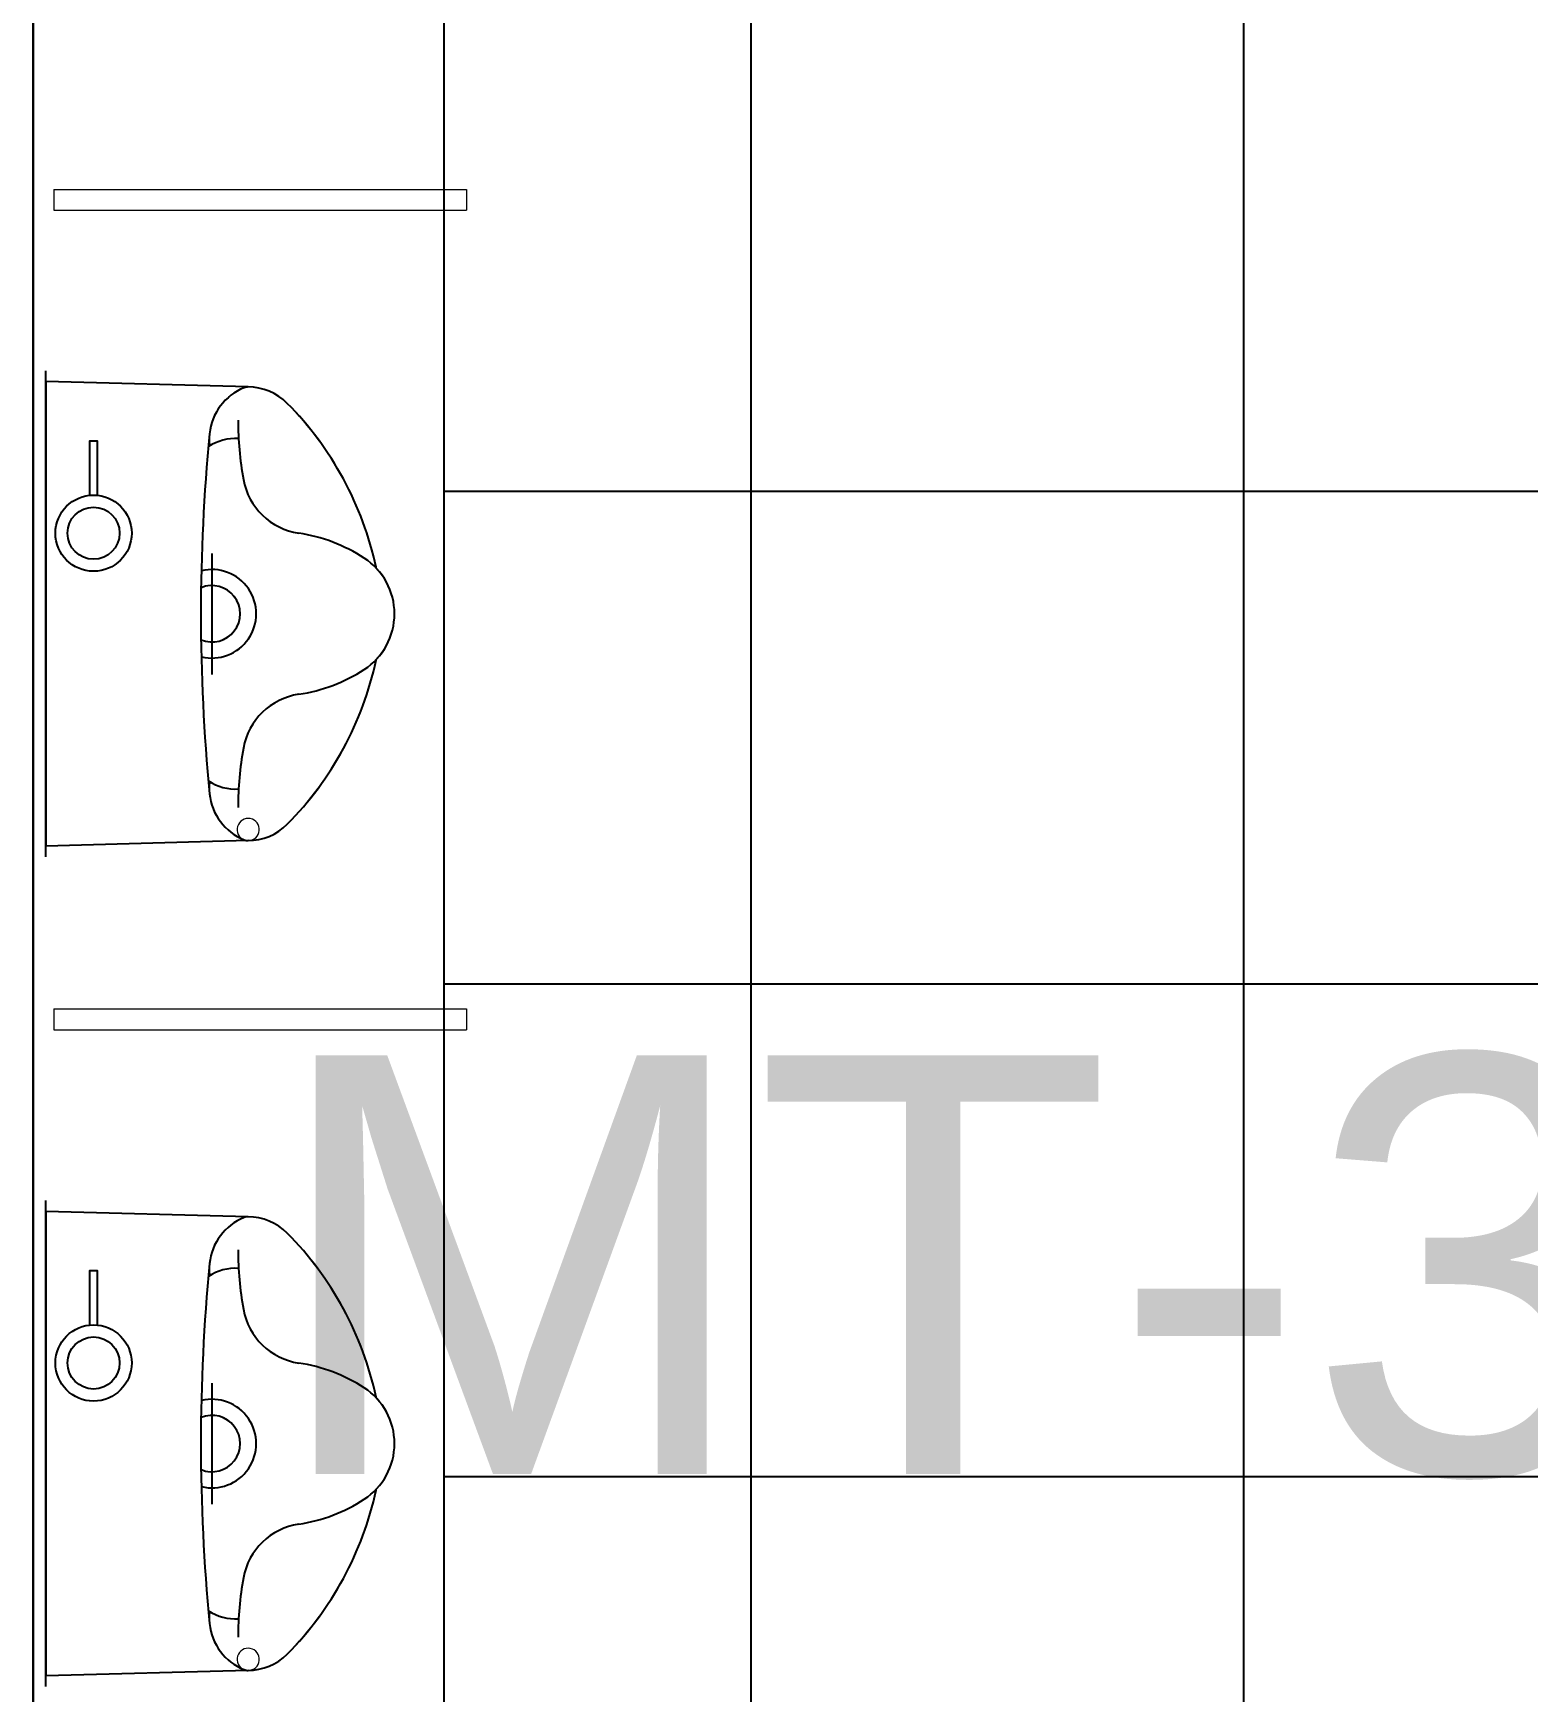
# Model space of a CAD drawing. Header units: millimetres. Extents: x 2148 to 2681, y 758 to 986.
# Drawn here: x 2612.54 to 2613.44, y 948.525 to 949.524 of the extents above; entities that cross this region are included whole.
import ezdxf

# ---------------------------------------------------------------- set-up
doc = ezdxf.new("R2010")
doc.units = ezdxf.units.MM
for name, color, linetype in [('0.1', 193, 'Continuous'), ('0.4', 121, 'Continuous'), ('4', 4, 'Continuous'), ('DR', 7, 'Continuous'), ('hacht', 8, 'Continuous'), ('HATCH', 8, 'Continuous'), ('TEXT', 6, 'Continuous')]:
    doc.layers.add(name, color=color, linetype=linetype)
doc.styles.add('SWISS', font='swissl.ttf')

msp = doc.modelspace()

# ---------------------------------------------------------------- hatches: boundary and pattern name
at = {"layer": 'hacht', "ltscale": 0.05}
h = msp.add_hatch(dxfattribs=at)
h.set_pattern_fill('NET', color=256, scale=2.375, style=0)
h.set_pattern_definition([(0, (82437.9097, 3047.26358), (0, 0.296875), []), (90, (82437.9097, 3047.26358), (-0.296875, 2e-17), [])])
h.paths.add_polyline_path([(2613.4764025, 949.608491), (2613.5014025, 949.608491), (2613.5014025, 949.633491), (2613.9014025, 949.633491, 0.37895078), (2613.5014025, 950.008491), (2613.4764025, 950.008491), (2613.4764025, 950.4326617), (2613.4466668, 950.4326617), (2613.0466668, 950.4326617), (2612.55239, 950.4326617), (2612.55239, 950.3415499), (2612.7875558, 950.3415499), (2612.7875558, 949.9338362), (2612.8009959, 949.9338362), (2612.8009959, 949.9213362), (2612.7875558, 949.9213362), (2612.7875558, 949.4300491), (2612.8009959, 949.4300491), (2612.8009959, 949.4175491), (2612.7875558, 949.4175491), (2612.7875558, 948.9361779), (2612.8009959, 948.9361779), (2612.8009959, 948.9236779), (2612.7875558, 948.9236779), (2612.7875558, 948.4361779), (2612.8009959, 948.4361779), (2612.8009959, 948.4236779), (2612.7875558, 948.4236779), (2612.7875558, 948.4014659), (2612.55239, 948.4014659), (2612.55239, 947.6650508), (2612.9507242, 947.6650508), (2612.9507242, 948.1200508), (2612.9757242, 948.1200508, -0.41374725), (2613.4007242, 947.6650508), (2614.0464025, 947.6650508), (2614.0464025, 948.5215723), (2613.6464025, 948.5215723), (2613.6464025, 948.5929748), (2613.6714025, 948.5929748), (2613.6714025, 948.6179748), (2613.9714025, 948.6179748, 0.42638434), (2613.6723685, 948.8930369, 0.00085957), (2613.6714025, 948.8929748), (2613.6464025, 948.8929748), (2613.6464025, 949.0932632), (2613.6714025, 949.0932632), (2613.6714025, 949.1182632), (2613.9714025, 949.1182632, 0.42638434), (2613.6723685, 949.3933253, 0.00085957), (2613.6714025, 949.3932632), (2613.6464025, 949.3932632), (2613.6464025, 949.5227688), (2613.4764025, 949.5227688)])
h.paths.add_polyline_path([(2613.9484928, 950.2499078, -0.00112156), (2613.9490007, 950.2504881, 0.00332144)], flags=17)
h.paths.add_polyline_path([(2614.0411482, 950.1145375, 0.10439804), (2614.1404538, 950.1159242), (2614.2122846, 950.1363326), (2614.259526, 950.1500047), (2614.270425, 950.1591366), (2614.270425, 950.234482), (2614.2939905, 950.234482, -0.41421356), (2614.3153958, 950.2130768, -0.39000704), (2614.2957725, 950.1917458), (2614.2957725, 950.1621719), (2614.2890816, 950.1621719), (2614.2890816, 950.1916715), (2614.270425, 950.1916715), (2614.270425, 950.1591366), (2614.259526, 950.1500047), (2614.2122846, 950.1363326), (2614.1404538, 950.1159242, -0.10439804)])
h.paths.add_polyline_path([(2613.9490007, 950.1689134, -0.19353763), (2613.9344223, 950.2097007, 0.19353762), (2613.9490007, 950.1689134, 0.1598959), (2614.0413632, 950.1144903, -0.1598959)], flags=16)
h.paths.add_polyline_path([(2613.3267884, 949.0335802), (2612.8943399, 949.0335802), (2612.8943399, 948.8444669), (2613.3267884, 948.8444669)], flags=24)

# ---------------------------------------------------------------- linework, layer by layer
at = {"color": 8, "ltscale": 0.05, "elevation": 0}
msp.add_lwpolyline([(2612.53989, 948.4014659), (2612.7875558, 948.4014659), (2612.7875558, 950.3415499), (2612.53989, 950.3415499)], close=True, dxfattribs=at)
at = {"layer": '0.1'}
for p, q in [((2612.547573, 949.0279016, 0), (2612.547573, 949.3207346, 0)), ((2612.547573, 949.0279016, 0), (2612.547573, 949.3207346, 0)), ((2612.547573, 949.0279016, 0), (2612.547573, 949.3207346, 0)), ((2612.547573, 949.0279016, 0), (2612.547573, 949.3207346, 0)), ((2612.547573, 949.0279016, 0), (2612.547573, 949.3207346, 0)), ((2612.547573, 949.0279016, 0), (2612.547573, 949.3207346, 0)), ((2612.547573, 949.0279016, 0), (2612.547573, 949.3207346, 0)), ((2612.547573, 949.0279016, 0), (2612.547573, 949.3207346, 0)), ((2612.547573, 949.0279016, 0), (2612.547573, 949.3207346, 0)), ((2612.547573, 949.0279016, 0), (2612.547573, 949.3207346, 0)), ((2612.547573, 949.3142518, 0), (2612.547573, 949.0343844, 0)), ((2612.669488, 949.3109838, 0), (2612.547573, 949.3142518, 0)), ((2612.547573, 949.3142518, 0), (2612.547573, 949.0343844, 0)), ((2612.669488, 949.3109838, 0), (2612.547573, 949.3142518, 0)), ((2612.547573, 949.3142518, 0), (2612.547573, 949.0343844, 0)), ((2612.669488, 949.3109838, 0), (2612.547573, 949.3142518, 0)), ((2612.547573, 949.3142518, 0), (2612.547573, 949.0343844, 0)), ((2612.669488, 949.3109838, 0), (2612.547573, 949.3142518, 0)), ((2612.547573, 949.3142518, 0), (2612.547573, 949.0343844, 0)), ((2612.669488, 949.3109838, 0), (2612.547573, 949.3142518, 0)), ((2612.547573, 949.3142518, 0), (2612.547573, 949.0343844, 0)), ((2612.669488, 949.3109838, 0), (2612.547573, 949.3142518, 0)), ((2612.547573, 949.3142518, 0), (2612.547573, 949.0343844, 0)), ((2612.669488, 949.3109838, 0), (2612.547573, 949.3142518, 0)), ((2612.547573, 949.3142518, 0), (2612.547573, 949.0343844, 0)), ((2612.669488, 949.3109838, 0), (2612.547573, 949.3142518, 0)), ((2612.547573, 949.3142518, 0), (2612.547573, 949.0343844, 0)), ((2612.669488, 949.3109838, 0), (2612.547573, 949.3142518, 0)), ((2612.547573, 949.3142518, 0), (2612.547573, 949.0343844, 0)), ((2612.669488, 949.3109838, 0), (2612.547573, 949.3142518, 0)), ((2612.6475727, 949.2106439, 0), (2612.6475727, 949.1377119, 0)), ((2612.6475727, 949.2106439, 0), (2612.6475727, 949.1377119, 0)), ((2612.6475727, 949.2106439, 0), (2612.6475727, 949.1377119, 0)), ((2612.6475727, 949.2106439, 0), (2612.6475727, 949.1377119, 0)), ((2612.6475727, 949.2106439, 0), (2612.6475727, 949.1377119, 0)), ((2612.6475727, 949.2106439, 0), (2612.6475727, 949.1377119, 0)), ((2612.6475727, 949.2106439, 0), (2612.6475727, 949.1377119, 0)), ((2612.6475727, 949.2106439, 0), (2612.6475727, 949.1377119, 0)), ((2612.6475727, 949.2106439, 0), (2612.6475727, 949.1377119, 0)), ((2612.6475727, 949.2106439, 0), (2612.6475727, 949.1377119, 0)), ((2612.669488, 949.0376524, 0), (2612.547573, 949.0343844, 0)), ((2612.669488, 949.0376524, 0), (2612.547573, 949.0343844, 0)), ((2612.669488, 949.0376524, 0), (2612.547573, 949.0343844, 0)), ((2612.669488, 949.0376524, 0), (2612.547573, 949.0343844, 0)), ((2612.669488, 949.0376524, 0), (2612.547573, 949.0343844, 0)), ((2612.669488, 949.0376524, 0), (2612.547573, 949.0343844, 0)), ((2612.669488, 949.0376524, 0), (2612.547573, 949.0343844, 0)), ((2612.669488, 949.0376524, 0), (2612.547573, 949.0343844, 0)), ((2612.669488, 949.0376524, 0), (2612.547573, 949.0343844, 0)), ((2612.669488, 949.0376524, 0), (2612.547573, 949.0343844, 0)), ((2612.547573, 948.5279016, 0), (2612.547573, 948.8207346, 0)), ((2612.547573, 948.5279016, 0), (2612.547573, 948.8207346, 0)), ((2612.547573, 948.8142518, 0), (2612.547573, 948.5343844, 0)), ((2612.669488, 948.8109838, 0), (2612.547573, 948.8142518, 0)), ((2612.547573, 948.8142518, 0), (2612.547573, 948.5343844, 0)), ((2612.669488, 948.8109838, 0), (2612.547573, 948.8142518, 0)), ((2612.6475727, 948.7106439, 0), (2612.6475727, 948.6377119, 0)), ((2612.6475727, 948.7106439, 0), (2612.6475727, 948.6377119, 0)), ((2612.669488, 948.5376524, 0), (2612.547573, 948.5343844, 0)), ((2612.669488, 948.5376524, 0), (2612.547573, 948.5343844, 0))]:
    msp.add_line(p, q, dxfattribs=at)
for centre, radius, start, end in [((2612.6793476, 949.2795568, 0), 0.0333332, 111.7947487, 174.4420804), ((2612.6793476, 949.2795568, 0), 0.0333332, 111.7947487, 174.4420804), ((2612.6793476, 949.2795568, 0), 0.0333332, 111.7947487, 174.4420804), ((2612.6793476, 949.2795568, 0), 0.0333332, 111.7947487, 174.4420804), ((2612.6793476, 949.2795568, 0), 0.0333332, 111.7947487, 174.4420804), ((2612.6793476, 949.2795568, 0), 0.0333332, 111.7947487, 174.4420804), ((2612.6793476, 949.2795568, 0), 0.0333332, 111.7947487, 174.4420804), ((2612.6793476, 949.2795568, 0), 0.0333332, 111.7947487, 174.4420804), ((2612.6793476, 949.2795568, 0), 0.0333332, 111.7947487, 174.4420804), ((2612.6793476, 949.2795568, 0), 0.0333332, 111.7947487, 174.4420804), ((2612.6694467, 949.3043173, 0), 0.0066666, 89.6458022, 111.7947487), ((2612.6694467, 949.3043173, 0), 0.0066666, 89.6458022, 111.7947487), ((2612.6694467, 949.3043173, 0), 0.0066666, 89.6458022, 111.7947487), ((2612.6694467, 949.3043173, 0), 0.0066666, 89.6458022, 111.7947487), ((2612.6694467, 949.3043173, 0), 0.0066666, 89.6458022, 111.7947487), ((2612.6694467, 949.3043173, 0), 0.0066666, 89.6458022, 111.7947487), ((2612.6694467, 949.3043173, 0), 0.0066666, 89.6458022, 111.7947487), ((2612.6694467, 949.3043173, 0), 0.0066666, 89.6458022, 111.7947487), ((2612.6694467, 949.3043173, 0), 0.0066666, 89.6458022, 111.7947487), ((2612.6694467, 949.3043173, 0), 0.0066666, 89.6458022, 111.7947487), ((2612.6692819, 949.2776512, 0), 0.0333332, 44.7601461, 90), ((2612.6692819, 949.2776512, 0), 0.0333332, 44.7601461, 90), ((2612.6692819, 949.2776512, 0), 0.0333332, 44.7601461, 90), ((2612.6692819, 949.2776512, 0), 0.0333332, 44.7601461, 90), ((2612.6692819, 949.2776512, 0), 0.0333332, 44.7601461, 90), ((2612.6692819, 949.2776512, 0), 0.0333332, 44.7601461, 90), ((2612.6692819, 949.2776512, 0), 0.0333332, 44.7601461, 90), ((2612.6692819, 949.2776512, 0), 0.0333332, 44.7601461, 90), ((2612.6692819, 949.2776512, 0), 0.0333332, 44.7601461, 90), ((2612.6692819, 949.2776512, 0), 0.0333332, 44.7601461, 90), ((2612.5509387, 949.1602947, 0), 0.1999995, 12.1429335, 44.7601461), ((2612.5509387, 949.1602947, 0), 0.1999995, 12.1429335, 44.7601461), ((2612.5509387, 949.1602947, 0), 0.1999995, 12.1429335, 44.7601461), ((2612.5509387, 949.1602947, 0), 0.1999995, 12.1429335, 44.7601461), ((2612.5509387, 949.1602947, 0), 0.1999995, 12.1429335, 44.7601461), ((2612.5509387, 949.1602947, 0), 0.1999995, 12.1429335, 44.7601461), ((2612.5509387, 949.1602947, 0), 0.1999995, 12.1429335, 44.7601461), ((2612.5509387, 949.1602947, 0), 0.1999995, 12.1429335, 44.7601461), ((2612.5509387, 949.1602947, 0), 0.1999995, 12.1429335, 44.7601461), ((2612.5509387, 949.1602947, 0), 0.1999995, 12.1429335, 44.7601461), ((2612.8633148, 949.2909845, 0), 0.1999995, 180, 190.292817), ((2612.8633148, 949.2909845, 0), 0.1999995, 180, 190.292817), ((2612.8633148, 949.2909845, 0), 0.1999995, 180, 190.292817), ((2612.8633148, 949.2909845, 0), 0.1999995, 180, 190.292817), ((2612.8633148, 949.2909845, 0), 0.1999995, 180, 190.292817), ((2612.8633148, 949.2909845, 0), 0.1999995, 180, 190.292817), ((2612.8633148, 949.2909845, 0), 0.1999995, 180, 190.292817), ((2612.8633148, 949.2909845, 0), 0.1999995, 180, 190.292817), ((2612.8633148, 949.2909845, 0), 0.1999995, 180, 190.292817), ((2612.8633148, 949.2909845, 0), 0.1999995, 180, 190.292817), ((2613.7608329, 949.1743181, 0), 1.1199269, 174.4420804, 185.5579196), ((2613.7608329, 949.1743181, 0), 1.1199269, 174.4420804, 185.5579196), ((2613.7608329, 949.1743181, 0), 1.1199269, 174.4420804, 185.5579196), ((2613.7608329, 949.1743181, 0), 1.1199269, 174.4420804, 185.5579196), ((2613.7608329, 949.1743181, 0), 1.1199269, 174.4420804, 185.5579196), ((2613.7608329, 949.1743181, 0), 1.1199269, 174.4420804, 185.5579196), ((2613.7608329, 949.1743181, 0), 1.1199269, 174.4420804, 185.5579196), ((2613.7608329, 949.1743181, 0), 1.1199269, 174.4420804, 185.5579196), ((2613.7608329, 949.1743181, 0), 1.1199269, 174.4420804, 185.5579196), ((2613.7608329, 949.1743181, 0), 1.1199269, 174.4420804, 185.5579196), ((2612.6618448, 949.249925, 0), 0.0299999, 86.5994621, 123.1383206), ((2612.6618448, 949.249925, 0), 0.0299999, 86.5994621, 123.1383206), ((2612.6618448, 949.249925, 0), 0.0299999, 86.5994621, 123.1383206), ((2612.6618448, 949.249925, 0), 0.0299999, 86.5994621, 123.1383206), ((2612.6618448, 949.249925, 0), 0.0299999, 86.5994621, 123.1383206), ((2612.6618448, 949.249925, 0), 0.0299999, 86.5994621, 123.1383206), ((2612.6618448, 949.249925, 0), 0.0299999, 86.5994621, 123.1383206), ((2612.6618448, 949.249925, 0), 0.0299999, 86.5994621, 123.1383206), ((2612.6618448, 949.249925, 0), 0.0299999, 86.5994621, 123.1383206), ((2612.6618448, 949.249925, 0), 0.0299999, 86.5994621, 123.1383206), ((2612.7058901, 949.262396, 0), 0.0399999, 190.292817, 261.3901036), ((2612.7058901, 949.262396, 0), 0.0399999, 190.292817, 261.3901036), ((2612.7058901, 949.262396, 0), 0.0399999, 190.292817, 261.3901036), ((2612.7058901, 949.262396, 0), 0.0399999, 190.292817, 261.3901036), ((2612.7058901, 949.262396, 0), 0.0399999, 190.292817, 261.3901036), ((2612.7058901, 949.262396, 0), 0.0399999, 190.292817, 261.3901036), ((2612.7058901, 949.262396, 0), 0.0399999, 190.292817, 261.3901036), ((2612.7058901, 949.262396, 0), 0.0399999, 190.292817, 261.3901036), ((2612.7058901, 949.262396, 0), 0.0399999, 190.292817, 261.3901036), ((2612.7058901, 949.262396, 0), 0.0399999, 190.292817, 261.3901036), ((2612.6849312, 949.123974, 0), 0.0999997, 57.0420919, 81.3901036), ((2612.6849312, 949.123974, 0), 0.0999997, 57.0420919, 81.3901036), ((2612.6849312, 949.123974, 0), 0.0999997, 57.0420919, 81.3901036), ((2612.6849312, 949.123974, 0), 0.0999997, 57.0420919, 81.3901036), ((2612.6849312, 949.123974, 0), 0.0999997, 57.0420919, 81.3901036), ((2612.6849312, 949.123974, 0), 0.0999997, 57.0420919, 81.3901036), ((2612.6849312, 949.123974, 0), 0.0999997, 57.0420919, 81.3901036), ((2612.6849312, 949.123974, 0), 0.0999997, 57.0420919, 81.3901036), ((2612.6849312, 949.123974, 0), 0.0999997, 57.0420919, 81.3901036), ((2612.6849312, 949.123974, 0), 0.0999997, 57.0420919, 81.3901036), ((2612.7175725, 949.1743181, 0), 0.0399999, 302.9579081, 57.0420919), ((2612.7175725, 949.1743181, 0), 0.0399999, 302.9579081, 57.0420919), ((2612.7175725, 949.1743181, 0), 0.0399999, 302.9579081, 57.0420919), ((2612.7175725, 949.1743181, 0), 0.0399999, 302.9579081, 57.0420919), ((2612.7175725, 949.1743181, 0), 0.0399999, 302.9579081, 57.0420919), ((2612.7175725, 949.1743181, 0), 0.0399999, 302.9579081, 57.0420919), ((2612.7175725, 949.1743181, 0), 0.0399999, 302.9579081, 57.0420919), ((2612.7175725, 949.1743181, 0), 0.0399999, 302.9579081, 57.0420919), ((2612.7175725, 949.1743181, 0), 0.0399999, 302.9579081, 57.0420919), ((2612.7175725, 949.1743181, 0), 0.0399999, 302.9579081, 57.0420919), ((2612.6475727, 949.1743181, 0), 0.0266666, 256.1859408, 103.8140592), ((2612.6475727, 949.1743181, 0), 0.0266666, 256.1859408, 103.8140592), ((2612.6475727, 949.1743181, 0), 0.0266666, 256.1859408, 103.8140592), ((2612.6475727, 949.1743181, 0), 0.0266666, 256.1859408, 103.8140592), ((2612.6475727, 949.1743181, 0), 0.0266666, 256.1859408, 103.8140592), ((2612.6475727, 949.1743181, 0), 0.0266666, 256.1859408, 103.8140592), ((2612.6475727, 949.1743181, 0), 0.0266666, 256.1859408, 103.8140592), ((2612.6475727, 949.1743181, 0), 0.0266666, 256.1859408, 103.8140592), ((2612.6475727, 949.1743181, 0), 0.0266666, 256.1859408, 103.8140592), ((2612.6475727, 949.1743181, 0), 0.0266666, 256.1859408, 103.8140592), ((2612.6161136, 949.1743181, 0), 0.133333, 11.9264657, 12.1429335), ((2612.6161136, 949.1743181, 0), 0.133333, 11.9264657, 12.1429335), ((2612.6161136, 949.1743181, 0), 0.133333, 11.9264657, 12.1429335), ((2612.6161136, 949.1743181, 0), 0.133333, 11.9264657, 12.1429335), ((2612.6161136, 949.1743181, 0), 0.133333, 11.9264657, 12.1429335), ((2612.6161136, 949.1743181, 0), 0.133333, 11.9264657, 12.1429335), ((2612.6161136, 949.1743181, 0), 0.133333, 11.9264657, 12.1429335), ((2612.6161136, 949.1743181, 0), 0.133333, 11.9264657, 12.1429335), ((2612.6161136, 949.1743181, 0), 0.133333, 11.9264657, 12.1429335), ((2612.6161136, 949.1743181, 0), 0.133333, 11.9264657, 12.1429335), ((2612.6475727, 949.1743181, 0), 0.017, 247.3130539, 112.6869461), ((2612.6475727, 949.1743181, 0), 0.017, 247.3130539, 112.6869461), ((2612.6475727, 949.1743181, 0), 0.017, 247.3130539, 112.6869461), ((2612.6475727, 949.1743181, 0), 0.017, 247.3130539, 112.6869461), ((2612.6475727, 949.1743181, 0), 0.017, 247.3130539, 112.6869461), ((2612.6475727, 949.1743181, 0), 0.017, 247.3130539, 112.6869461), ((2612.6475727, 949.1743181, 0), 0.017, 247.3130539, 112.6869461), ((2612.6475727, 949.1743181, 0), 0.017, 247.3130539, 112.6869461), ((2612.6475727, 949.1743181, 0), 0.017, 247.3130539, 112.6869461), ((2612.6475727, 949.1743181, 0), 0.017, 247.3130539, 112.6869461), ((2612.5509387, 949.1883415, 0), 0.1999995, 315.2398539, 347.8570665), ((2612.5509387, 949.1883415, 0), 0.1999995, 315.2398539, 347.8570665), ((2612.5509387, 949.1883415, 0), 0.1999995, 315.2398539, 347.8570665), ((2612.5509387, 949.1883415, 0), 0.1999995, 315.2398539, 347.8570665), ((2612.5509387, 949.1883415, 0), 0.1999995, 315.2398539, 347.8570665), ((2612.5509387, 949.1883415, 0), 0.1999995, 315.2398539, 347.8570665), ((2612.5509387, 949.1883415, 0), 0.1999995, 315.2398539, 347.8570665), ((2612.5509387, 949.1883415, 0), 0.1999995, 315.2398539, 347.8570665), ((2612.5509387, 949.1883415, 0), 0.1999995, 315.2398539, 347.8570665), ((2612.5509387, 949.1883415, 0), 0.1999995, 315.2398539, 347.8570665), ((2612.6161136, 949.1743181, 0), 0.133333, 347.8570665, 348.0735343), ((2612.6161136, 949.1743181, 0), 0.133333, 347.8570665, 348.0735343), ((2612.6161136, 949.1743181, 0), 0.133333, 347.8570665, 348.0735343), ((2612.6161136, 949.1743181, 0), 0.133333, 347.8570665, 348.0735343), ((2612.6161136, 949.1743181, 0), 0.133333, 347.8570665, 348.0735343), ((2612.6161136, 949.1743181, 0), 0.133333, 347.8570665, 348.0735343), ((2612.6161136, 949.1743181, 0), 0.133333, 347.8570665, 348.0735343), ((2612.6161136, 949.1743181, 0), 0.133333, 347.8570665, 348.0735343), ((2612.6161136, 949.1743181, 0), 0.133333, 347.8570665, 348.0735343), ((2612.6161136, 949.1743181, 0), 0.133333, 347.8570665, 348.0735343), ((2612.6849312, 949.2246622, 0), 0.0999997, 278.6098964, 302.9579081), ((2612.6849312, 949.2246622, 0), 0.0999997, 278.6098964, 302.9579081), ((2612.6849312, 949.2246622, 0), 0.0999997, 278.6098964, 302.9579081), ((2612.6849312, 949.2246622, 0), 0.0999997, 278.6098964, 302.9579081), ((2612.6849312, 949.2246622, 0), 0.0999997, 278.6098964, 302.9579081), ((2612.6849312, 949.2246622, 0), 0.0999997, 278.6098964, 302.9579081), ((2612.6849312, 949.2246622, 0), 0.0999997, 278.6098964, 302.9579081), ((2612.6849312, 949.2246622, 0), 0.0999997, 278.6098964, 302.9579081), ((2612.6849312, 949.2246622, 0), 0.0999997, 278.6098964, 302.9579081), ((2612.6849312, 949.2246622, 0), 0.0999997, 278.6098964, 302.9579081), ((2612.7058901, 949.0862403, 0), 0.0399999, 98.6098964, 169.707183), ((2612.7058901, 949.0862403, 0), 0.0399999, 98.6098964, 169.707183), ((2612.7058901, 949.0862403, 0), 0.0399999, 98.6098964, 169.707183), ((2612.7058901, 949.0862403, 0), 0.0399999, 98.6098964, 169.707183), ((2612.7058901, 949.0862403, 0), 0.0399999, 98.6098964, 169.707183), ((2612.7058901, 949.0862403, 0), 0.0399999, 98.6098964, 169.707183), ((2612.7058901, 949.0862403, 0), 0.0399999, 98.6098964, 169.707183), ((2612.7058901, 949.0862403, 0), 0.0399999, 98.6098964, 169.707183), ((2612.7058901, 949.0862403, 0), 0.0399999, 98.6098964, 169.707183), ((2612.7058901, 949.0862403, 0), 0.0399999, 98.6098964, 169.707183), ((2612.8633148, 949.0576518, 0), 0.1999995, 169.707183, 180), ((2612.8633148, 949.0576518, 0), 0.1999995, 169.707183, 180), ((2612.8633148, 949.0576518, 0), 0.1999995, 169.707183, 180), ((2612.8633148, 949.0576518, 0), 0.1999995, 169.707183, 180), ((2612.8633148, 949.0576518, 0), 0.1999995, 169.707183, 180), ((2612.8633148, 949.0576518, 0), 0.1999995, 169.707183, 180), ((2612.8633148, 949.0576518, 0), 0.1999995, 169.707183, 180), ((2612.8633148, 949.0576518, 0), 0.1999995, 169.707183, 180), ((2612.8633148, 949.0576518, 0), 0.1999995, 169.707183, 180), ((2612.8633148, 949.0576518, 0), 0.1999995, 169.707183, 180), ((2612.6618448, 949.0987113, 0), 0.0299999, 236.8616794, 273.4005379), ((2612.6618448, 949.0987113, 0), 0.0299999, 236.8616794, 273.4005379), ((2612.6618448, 949.0987113, 0), 0.0299999, 236.8616794, 273.4005379), ((2612.6618448, 949.0987113, 0), 0.0299999, 236.8616794, 273.4005379), ((2612.6618448, 949.0987113, 0), 0.0299999, 236.8616794, 273.4005379), ((2612.6618448, 949.0987113, 0), 0.0299999, 236.8616794, 273.4005379), ((2612.6618448, 949.0987113, 0), 0.0299999, 236.8616794, 273.4005379), ((2612.6618448, 949.0987113, 0), 0.0299999, 236.8616794, 273.4005379), ((2612.6618448, 949.0987113, 0), 0.0299999, 236.8616794, 273.4005379), ((2612.6618448, 949.0987113, 0), 0.0299999, 236.8616794, 273.4005379), ((2612.6793476, 949.0690794, 0), 0.0333332, 185.5579196, 248.2052513), ((2612.6793476, 949.0690794, 0), 0.0333332, 185.5579196, 248.2052513), ((2612.6793476, 949.0690794, 0), 0.0333332, 185.5579196, 248.2052513), ((2612.6793476, 949.0690794, 0), 0.0333332, 185.5579196, 248.2052513), ((2612.6793476, 949.0690794, 0), 0.0333332, 185.5579196, 248.2052513), ((2612.6793476, 949.0690794, 0), 0.0333332, 185.5579196, 248.2052513), ((2612.6793476, 949.0690794, 0), 0.0333332, 185.5579196, 248.2052513), ((2612.6793476, 949.0690794, 0), 0.0333332, 185.5579196, 248.2052513), ((2612.6793476, 949.0690794, 0), 0.0333332, 185.5579196, 248.2052513), ((2612.6793476, 949.0690794, 0), 0.0333332, 185.5579196, 248.2052513), ((2612.6692819, 949.0709851, 0), 0.0333332, 270, 315.2398539), ((2612.6692819, 949.0709851, 0), 0.0333332, 270, 315.2398539), ((2612.6692819, 949.0709851, 0), 0.0333332, 270, 315.2398539), ((2612.6692819, 949.0709851, 0), 0.0333332, 270, 315.2398539), ((2612.6692819, 949.0709851, 0), 0.0333332, 270, 315.2398539), ((2612.6692819, 949.0709851, 0), 0.0333332, 270, 315.2398539), ((2612.6692819, 949.0709851, 0), 0.0333332, 270, 315.2398539), ((2612.6692819, 949.0709851, 0), 0.0333332, 270, 315.2398539), ((2612.6692819, 949.0709851, 0), 0.0333332, 270, 315.2398539), ((2612.6692819, 949.0709851, 0), 0.0333332, 270, 315.2398539), ((2612.6694467, 949.044319, 0), 0.0066666, 248.2052513, 270.3541978), ((2612.6694467, 949.044319, 0), 0.0066666, 248.2052513, 270.3541978), ((2612.6694467, 949.044319, 0), 0.0066666, 248.2052513, 270.3541978), ((2612.6694467, 949.044319, 0), 0.0066666, 248.2052513, 270.3541978), ((2612.6694467, 949.044319, 0), 0.0066666, 248.2052513, 270.3541978), ((2612.6694467, 949.044319, 0), 0.0066666, 248.2052513, 270.3541978), ((2612.6694467, 949.044319, 0), 0.0066666, 248.2052513, 270.3541978), ((2612.6694467, 949.044319, 0), 0.0066666, 248.2052513, 270.3541978), ((2612.6694467, 949.044319, 0), 0.0066666, 248.2052513, 270.3541978), ((2612.6694467, 949.044319, 0), 0.0066666, 248.2052513, 270.3541978), ((2612.6793476, 948.7795568, 0), 0.0333332, 111.7947487, 174.4420804), ((2612.6793476, 948.7795568, 0), 0.0333332, 111.7947487, 174.4420804), ((2612.6694467, 948.8043173, 0), 0.0066666, 89.6458022, 111.7947487), ((2612.6694467, 948.8043173, 0), 0.0066666, 89.6458022, 111.7947487), ((2612.6692819, 948.7776512, 0), 0.0333332, 44.7601461, 90), ((2612.6692819, 948.7776512, 0), 0.0333332, 44.7601461, 90), ((2612.5509387, 948.6602947, 0), 0.1999995, 12.1429335, 44.7601461), ((2612.5509387, 948.6602947, 0), 0.1999995, 12.1429335, 44.7601461), ((2612.8633148, 948.7909845, 0), 0.1999995, 180, 190.292817), ((2612.8633148, 948.7909845, 0), 0.1999995, 180, 190.292817), ((2613.7608329, 948.6743181, 0), 1.1199269, 174.4420804, 185.5579196), ((2613.7608329, 948.6743181, 0), 1.1199269, 174.4420804, 185.5579196), ((2612.6618448, 948.749925, 0), 0.0299999, 86.5994621, 123.1383206), ((2612.6618448, 948.749925, 0), 0.0299999, 86.5994621, 123.1383206), ((2612.7058901, 948.762396, 0), 0.0399999, 190.292817, 261.3901036), ((2612.7058901, 948.762396, 0), 0.0399999, 190.292817, 261.3901036), ((2612.6849312, 948.623974, 0), 0.0999997, 57.0420919, 81.3901036), ((2612.6849312, 948.623974, 0), 0.0999997, 57.0420919, 81.3901036), ((2612.7175725, 948.6743181, 0), 0.0399999, 302.9579081, 57.0420919), ((2612.7175725, 948.6743181, 0), 0.0399999, 302.9579081, 57.0420919), ((2612.6475727, 948.6743181, 0), 0.0266666, 256.1859408, 103.8140592), ((2612.6475727, 948.6743181, 0), 0.0266666, 256.1859408, 103.8140592), ((2612.6161136, 948.6743181, 0), 0.133333, 11.9264657, 12.1429335), ((2612.6161136, 948.6743181, 0), 0.133333, 11.9264657, 12.1429335), ((2612.6475727, 948.6743181, 0), 0.017, 247.3130539, 112.6869461), ((2612.6475727, 948.6743181, 0), 0.017, 247.3130539, 112.6869461), ((2612.6161136, 948.6743181, 0), 0.133333, 347.8570665, 348.0735343), ((2612.6161136, 948.6743181, 0), 0.133333, 347.8570665, 348.0735343), ((2612.5509387, 948.6883415, 0), 0.1999995, 315.2398539, 347.8570665), ((2612.5509387, 948.6883415, 0), 0.1999995, 315.2398539, 347.8570665), ((2612.6849312, 948.7246622, 0), 0.0999997, 278.6098964, 302.9579081), ((2612.6849312, 948.7246622, 0), 0.0999997, 278.6098964, 302.9579081), ((2612.7058901, 948.5862403, 0), 0.0399999, 98.6098964, 169.707183), ((2612.7058901, 948.5862403, 0), 0.0399999, 98.6098964, 169.707183), ((2612.8633148, 948.5576518, 0), 0.1999995, 169.707183, 180), ((2612.8633148, 948.5576518, 0), 0.1999995, 169.707183, 180), ((2612.6618448, 948.5987113, 0), 0.0299999, 236.8616794, 273.4005379), ((2612.6618448, 948.5987113, 0), 0.0299999, 236.8616794, 273.4005379), ((2612.6793476, 948.5690794, 0), 0.0333332, 185.5579196, 248.2052513), ((2612.6793476, 948.5690794, 0), 0.0333332, 185.5579196, 248.2052513), ((2612.6692819, 948.5709851, 0), 0.0333332, 270, 315.2398539), ((2612.6692819, 948.5709851, 0), 0.0333332, 270, 315.2398539), ((2612.6694467, 948.544319, 0), 0.0066666, 248.2052513, 270.3541978), ((2612.6694467, 948.544319, 0), 0.0066666, 248.2052513, 270.3541978)]:
    msp.add_arc(centre, radius, start, end, dxfattribs=at)
at = {"layer": '0.4', "color": 193, "lineweight": 0, "ltscale": 0.5}
for p, q in [((2612.547573, 949.2375587, 0), (2612.547573, 949.3142518, 0)), ((2612.547573, 949.3142518, 0), (2612.669488, 949.3109838, 0)), ((2612.547573, 949.2375587, 0), (2612.547573, 949.3142518, 0)), ((2612.547573, 949.3142518, 0), (2612.669488, 949.3109838, 0)), ((2612.547573, 949.2375587, 0), (2612.547573, 949.3142518, 0)), ((2612.547573, 949.3142518, 0), (2612.669488, 949.3109838, 0)), ((2612.547573, 949.2375587, 0), (2612.547573, 949.3142518, 0)), ((2612.547573, 949.3142518, 0), (2612.669488, 949.3109838, 0)), ((2612.547573, 949.2375587, 0), (2612.547573, 949.3142518, 0)), ((2612.547573, 949.3142518, 0), (2612.669488, 949.3109838, 0)), ((2612.547573, 949.2375587, 0), (2612.547573, 949.3142518, 0)), ((2612.547573, 949.3142518, 0), (2612.669488, 949.3109838, 0)), ((2612.547573, 949.2375587, 0), (2612.547573, 949.3142518, 0)), ((2612.547573, 949.3142518, 0), (2612.669488, 949.3109838, 0)), ((2612.547573, 949.2375587, 0), (2612.547573, 949.3142518, 0)), ((2612.547573, 949.3142518, 0), (2612.669488, 949.3109838, 0)), ((2612.547573, 949.2375587, 0), (2612.547573, 949.3142518, 0)), ((2612.547573, 949.3142518, 0), (2612.669488, 949.3109838, 0)), ((2612.547573, 949.2375587, 0), (2612.547573, 949.3142518, 0)), ((2612.547573, 949.3142518, 0), (2612.669488, 949.3109838, 0)), ((2612.6475727, 949.1573182, 0), (2612.6475727, 949.1913181, 0)), ((2612.6475727, 949.1573182, 0), (2612.6475727, 949.1913181, 0)), ((2612.6475727, 949.1573182, 0), (2612.6475727, 949.1913181, 0)), ((2612.6475727, 949.1573182, 0), (2612.6475727, 949.1913181, 0)), ((2612.6475727, 949.1573182, 0), (2612.6475727, 949.1913181, 0)), ((2612.6475727, 949.1573182, 0), (2612.6475727, 949.1913181, 0)), ((2612.6475727, 949.1573182, 0), (2612.6475727, 949.1913181, 0)), ((2612.6475727, 949.1573182, 0), (2612.6475727, 949.1913181, 0)), ((2612.6475727, 949.1573182, 0), (2612.6475727, 949.1913181, 0)), ((2612.6475727, 949.1573182, 0), (2612.6475727, 949.1913181, 0)), ((2612.547573, 949.0343844, 0), (2612.547573, 949.117559, 0)), ((2612.547573, 949.0343844, 0), (2612.547573, 949.117559, 0)), ((2612.547573, 949.0343844, 0), (2612.547573, 949.117559, 0)), ((2612.547573, 949.0343844, 0), (2612.547573, 949.117559, 0)), ((2612.547573, 949.0343844, 0), (2612.547573, 949.117559, 0)), ((2612.547573, 949.0343844, 0), (2612.547573, 949.117559, 0)), ((2612.547573, 949.0343844, 0), (2612.547573, 949.117559, 0)), ((2612.547573, 949.0343844, 0), (2612.547573, 949.117559, 0)), ((2612.547573, 949.0343844, 0), (2612.547573, 949.117559, 0)), ((2612.547573, 949.0343844, 0), (2612.547573, 949.117559, 0)), ((2612.669488, 949.0376524, 0), (2612.547573, 949.0343844, 0)), ((2612.669488, 949.0376524, 0), (2612.547573, 949.0343844, 0)), ((2612.669488, 949.0376524, 0), (2612.547573, 949.0343844, 0)), ((2612.669488, 949.0376524, 0), (2612.547573, 949.0343844, 0)), ((2612.669488, 949.0376524, 0), (2612.547573, 949.0343844, 0)), ((2612.669488, 949.0376524, 0), (2612.547573, 949.0343844, 0)), ((2612.669488, 949.0376524, 0), (2612.547573, 949.0343844, 0)), ((2612.669488, 949.0376524, 0), (2612.547573, 949.0343844, 0)), ((2612.669488, 949.0376524, 0), (2612.547573, 949.0343844, 0)), ((2612.669488, 949.0376524, 0), (2612.547573, 949.0343844, 0)), ((2612.547573, 948.7375587, 0), (2612.547573, 948.8142518, 0)), ((2612.547573, 948.8142518, 0), (2612.669488, 948.8109838, 0)), ((2612.547573, 948.7375587, 0), (2612.547573, 948.8142518, 0)), ((2612.547573, 948.8142518, 0), (2612.669488, 948.8109838, 0)), ((2612.6475727, 948.6573182, 0), (2612.6475727, 948.6913181, 0)), ((2612.6475727, 948.6573182, 0), (2612.6475727, 948.6913181, 0)), ((2612.547573, 948.5343844, 0), (2612.547573, 948.617559, 0)), ((2612.547573, 948.5343844, 0), (2612.547573, 948.617559, 0)), ((2612.669488, 948.5376524, 0), (2612.547573, 948.5343844, 0)), ((2612.669488, 948.5376524, 0), (2612.547573, 948.5343844, 0))]:
    msp.add_line(p, q, dxfattribs=at)
for centre, radius, start, end in [((2612.6793476, 949.2795568, 0), 0.0333332, 111.7947487, 186.8931763), ((2612.6793476, 949.2795568, 0), 0.0333332, 111.7947487, 186.8931763), ((2612.6793476, 949.2795568, 0), 0.0333332, 111.7947487, 186.8931763), ((2612.6793476, 949.2795568, 0), 0.0333332, 111.7947487, 186.8931763), ((2612.6793476, 949.2795568, 0), 0.0333332, 111.7947487, 186.8931763), ((2612.6793476, 949.2795568, 0), 0.0333332, 111.7947487, 186.8931763), ((2612.6793476, 949.2795568, 0), 0.0333332, 111.7947487, 186.8931763), ((2612.6793476, 949.2795568, 0), 0.0333332, 111.7947487, 186.8931763), ((2612.6793476, 949.2795568, 0), 0.0333332, 111.7947487, 186.8931763), ((2612.6793476, 949.2795568, 0), 0.0333332, 111.7947487, 186.8931763), ((2612.6793476, 949.2795568, 0), 0.0333332, 111.7947487, 174.4420804), ((2612.6793476, 949.2795568, 0), 0.0333332, 111.7947487, 174.4420804), ((2612.6793476, 949.2795568, 0), 0.0333332, 111.7947487, 174.4420804), ((2612.6793476, 949.2795568, 0), 0.0333332, 111.7947487, 174.4420804), ((2612.6793476, 949.2795568, 0), 0.0333332, 111.7947487, 174.4420804), ((2612.6793476, 949.2795568, 0), 0.0333332, 111.7947487, 174.4420804), ((2612.6793476, 949.2795568, 0), 0.0333332, 111.7947487, 174.4420804), ((2612.6793476, 949.2795568, 0), 0.0333332, 111.7947487, 174.4420804), ((2612.6793476, 949.2795568, 0), 0.0333332, 111.7947487, 174.4420804), ((2612.6793476, 949.2795568, 0), 0.0333332, 111.7947487, 174.4420804), ((2612.6694467, 949.3043173, 0), 0.0066666, 89.6458022, 111.7947487), ((2612.6694467, 949.3043173, 0), 0.0066666, 89.6458022, 111.7947487), ((2612.6694467, 949.3043173, 0), 0.0066666, 89.6458022, 111.7947487), ((2612.6694467, 949.3043173, 0), 0.0066666, 89.6458022, 111.7947487), ((2612.6694467, 949.3043173, 0), 0.0066666, 89.6458022, 111.7947487), ((2612.6694467, 949.3043173, 0), 0.0066666, 89.6458022, 111.7947487), ((2612.6694467, 949.3043173, 0), 0.0066666, 89.6458022, 111.7947487), ((2612.6694467, 949.3043173, 0), 0.0066666, 89.6458022, 111.7947487), ((2612.6694467, 949.3043173, 0), 0.0066666, 89.6458022, 111.7947487), ((2612.6694467, 949.3043173, 0), 0.0066666, 89.6458022, 111.7947487), ((2612.6694467, 949.3043173, 0), 0.0066666, 89.6458022, 111.7947487), ((2612.6694467, 949.3043173, 0), 0.0066666, 89.6458022, 111.7947487), ((2612.6694467, 949.3043173, 0), 0.0066666, 89.6458022, 111.7947487), ((2612.6694467, 949.3043173, 0), 0.0066666, 89.6458022, 111.7947487), ((2612.6694467, 949.3043173, 0), 0.0066666, 89.6458022, 111.7947487), ((2612.6694467, 949.3043173, 0), 0.0066666, 89.6458022, 111.7947487), ((2612.6694467, 949.3043173, 0), 0.0066666, 89.6458022, 111.7947487), ((2612.6694467, 949.3043173, 0), 0.0066666, 89.6458022, 111.7947487), ((2612.6694467, 949.3043173, 0), 0.0066666, 89.6458022, 111.7947487), ((2612.6694467, 949.3043173, 0), 0.0066666, 89.6458022, 111.7947487), ((2612.6692819, 949.2776512, 0), 0.0333332, 44.7601461, 89.6458022), ((2612.6692819, 949.2776512, 0), 0.0333332, 44.7601461, 89.6458022), ((2612.6692819, 949.2776512, 0), 0.0333332, 44.7601461, 89.6458022), ((2612.6692819, 949.2776512, 0), 0.0333332, 44.7601461, 89.6458022), ((2612.6692819, 949.2776512, 0), 0.0333332, 44.7601461, 89.6458022), ((2612.6692819, 949.2776512, 0), 0.0333332, 44.7601461, 89.6458022), ((2612.6692819, 949.2776512, 0), 0.0333332, 44.7601461, 89.6458022), ((2612.6692819, 949.2776512, 0), 0.0333332, 44.7601461, 89.6458022), ((2612.6692819, 949.2776512, 0), 0.0333332, 44.7601461, 89.6458022), ((2612.6692819, 949.2776512, 0), 0.0333332, 44.7601461, 89.6458022), ((2612.5509387, 949.1602947, 0), 0.1999995, 11.9984735, 44.7601461), ((2612.5509387, 949.1602947, 0), 0.1999995, 11.9984735, 44.7601461), ((2612.5509387, 949.1602947, 0), 0.1999995, 11.9984735, 44.7601461), ((2612.5509387, 949.1602947, 0), 0.1999995, 11.9984735, 44.7601461), ((2612.5509387, 949.1602947, 0), 0.1999995, 11.9984735, 44.7601461), ((2612.5509387, 949.1602947, 0), 0.1999995, 11.9984735, 44.7601461), ((2612.5509387, 949.1602947, 0), 0.1999995, 11.9984735, 44.7601461), ((2612.5509387, 949.1602947, 0), 0.1999995, 11.9984735, 44.7601461), ((2612.5509387, 949.1602947, 0), 0.1999995, 11.9984735, 44.7601461), ((2612.5509387, 949.1602947, 0), 0.1999995, 11.9984735, 44.7601461), ((2613.7608329, 949.1743181, 0), 1.1199269, 174.4420804, 185.5579196), ((2613.7608329, 949.1743181, 0), 1.1199269, 174.4420804, 185.5579196), ((2613.7608329, 949.1743181, 0), 1.1199269, 174.4420804, 185.5579196), ((2613.7608329, 949.1743181, 0), 1.1199269, 174.4420804, 185.5579196), ((2613.7608329, 949.1743181, 0), 1.1199269, 174.4420804, 185.5579196), ((2613.7608329, 949.1743181, 0), 1.1199269, 174.4420804, 185.5579196), ((2613.7608329, 949.1743181, 0), 1.1199269, 174.4420804, 185.5579196), ((2613.7608329, 949.1743181, 0), 1.1199269, 174.4420804, 185.5579196), ((2613.7608329, 949.1743181, 0), 1.1199269, 174.4420804, 185.5579196), ((2613.7608329, 949.1743181, 0), 1.1199269, 174.4420804, 185.5579196), ((2613.7608329, 949.1743181, 0), 1.1199269, 174.8397862, 178.6750716), ((2613.7608329, 949.1743181, 0), 1.1199269, 174.8397862, 178.6750716), ((2613.7608329, 949.1743181, 0), 1.1199269, 174.8397862, 178.6750716), ((2613.7608329, 949.1743181, 0), 1.1199269, 174.8397862, 178.6750716), ((2613.7608329, 949.1743181, 0), 1.1199269, 174.8397862, 178.6750716), ((2613.7608329, 949.1743181, 0), 1.1199269, 174.8397862, 178.6750716), ((2613.7608329, 949.1743181, 0), 1.1199269, 174.8397862, 178.6750716), ((2613.7608329, 949.1743181, 0), 1.1199269, 174.8397862, 178.6750716), ((2613.7608329, 949.1743181, 0), 1.1199269, 174.8397862, 178.6750716), ((2613.7608329, 949.1743181, 0), 1.1199269, 174.8397862, 178.6750716), ((2612.6618448, 949.249925, 0), 0.0299999, 121.3089605, 123.1383206), ((2612.6618448, 949.249925, 0), 0.0299999, 121.3089605, 123.1383206), ((2612.6618448, 949.249925, 0), 0.0299999, 121.3089605, 123.1383206), ((2612.6618448, 949.249925, 0), 0.0299999, 121.3089605, 123.1383206), ((2612.6618448, 949.249925, 0), 0.0299999, 121.3089605, 123.1383206), ((2612.6618448, 949.249925, 0), 0.0299999, 121.3089605, 123.1383206), ((2612.6618448, 949.249925, 0), 0.0299999, 121.3089605, 123.1383206), ((2612.6618448, 949.249925, 0), 0.0299999, 121.3089605, 123.1383206), ((2612.6618448, 949.249925, 0), 0.0299999, 121.3089605, 123.1383206), ((2612.6618448, 949.249925, 0), 0.0299999, 121.3089605, 123.1383206), ((2612.6475727, 949.1743181, 0), 0.0266666, 256.1859408, 103.8140592), ((2612.6475727, 949.1743181, 0), 0.0266666, 256.1859408, 103.8140592), ((2612.6475727, 949.1743181, 0), 0.0266666, 256.1859408, 103.8140592), ((2612.6475727, 949.1743181, 0), 0.0266666, 256.1859408, 103.8140592), ((2612.6475727, 949.1743181, 0), 0.0266666, 256.1859408, 103.8140592), ((2612.6475727, 949.1743181, 0), 0.0266666, 256.1859408, 103.8140592), ((2612.6475727, 949.1743181, 0), 0.0266666, 256.1859408, 103.8140592), ((2612.6475727, 949.1743181, 0), 0.0266666, 256.1859408, 103.8140592), ((2612.6475727, 949.1743181, 0), 0.0266666, 256.1859408, 103.8140592), ((2612.6475727, 949.1743181, 0), 0.0266666, 256.1859408, 103.8140592), ((2612.7175725, 949.1743181, 0), 0.0399999, 316.4614206, 43.5385794), ((2612.7175725, 949.1743181, 0), 0.0399999, 316.4614206, 43.5385794), ((2612.7175725, 949.1743181, 0), 0.0399999, 316.4614206, 43.5385794), ((2612.7175725, 949.1743181, 0), 0.0399999, 316.4614206, 43.5385794), ((2612.7175725, 949.1743181, 0), 0.0399999, 316.4614206, 43.5385794), ((2612.7175725, 949.1743181, 0), 0.0399999, 316.4614206, 43.5385794), ((2612.7175725, 949.1743181, 0), 0.0399999, 316.4614206, 43.5385794), ((2612.7175725, 949.1743181, 0), 0.0399999, 316.4614206, 43.5385794), ((2612.7175725, 949.1743181, 0), 0.0399999, 316.4614206, 43.5385794), ((2612.7175725, 949.1743181, 0), 0.0399999, 316.4614206, 43.5385794), ((2612.6475727, 949.1743181, 0), 0.017, 270, 90), ((2612.6475727, 949.1743181, 0), 0.017, 270, 90), ((2612.6475727, 949.1743181, 0), 0.017, 270, 90), ((2612.6475727, 949.1743181, 0), 0.017, 270, 90), ((2612.6475727, 949.1743181, 0), 0.017, 270, 90), ((2612.6475727, 949.1743181, 0), 0.017, 270, 90), ((2612.6475727, 949.1743181, 0), 0.017, 270, 90), ((2612.6475727, 949.1743181, 0), 0.017, 270, 90), ((2612.6475727, 949.1743181, 0), 0.017, 270, 90), ((2612.6475727, 949.1743181, 0), 0.017, 270, 90), ((2613.7608329, 949.1743181, 0), 1.1199269, 181.3249284, 185.1602138), ((2613.7608329, 949.1743181, 0), 1.1199269, 181.3249284, 185.1602138), ((2613.7608329, 949.1743181, 0), 1.1199269, 181.3249284, 185.1602138), ((2613.7608329, 949.1743181, 0), 1.1199269, 181.3249284, 185.1602138), ((2613.7608329, 949.1743181, 0), 1.1199269, 181.3249284, 185.1602138), ((2613.7608329, 949.1743181, 0), 1.1199269, 181.3249284, 185.1602138), ((2613.7608329, 949.1743181, 0), 1.1199269, 181.3249284, 185.1602138), ((2613.7608329, 949.1743181, 0), 1.1199269, 181.3249284, 185.1602138), ((2613.7608329, 949.1743181, 0), 1.1199269, 181.3249284, 185.1602138), ((2613.7608329, 949.1743181, 0), 1.1199269, 181.3249284, 185.1602138), ((2612.5509387, 949.1883415, 0), 0.1999995, 315.2398539, 348.0015265), ((2612.5509387, 949.1883415, 0), 0.1999995, 315.2398539, 348.0015265), ((2612.5509387, 949.1883415, 0), 0.1999995, 315.2398539, 348.0015265), ((2612.5509387, 949.1883415, 0), 0.1999995, 315.2398539, 348.0015265), ((2612.5509387, 949.1883415, 0), 0.1999995, 315.2398539, 348.0015265), ((2612.5509387, 949.1883415, 0), 0.1999995, 315.2398539, 348.0015265), ((2612.5509387, 949.1883415, 0), 0.1999995, 315.2398539, 348.0015265), ((2612.5509387, 949.1883415, 0), 0.1999995, 315.2398539, 348.0015265), ((2612.5509387, 949.1883415, 0), 0.1999995, 315.2398539, 348.0015265), ((2612.5509387, 949.1883415, 0), 0.1999995, 315.2398539, 348.0015265), ((2612.6618448, 949.0987113, 0), 0.0299999, 236.8616794, 238.6910395), ((2612.6618448, 949.0987113, 0), 0.0299999, 236.8616794, 238.6910395), ((2612.6618448, 949.0987113, 0), 0.0299999, 236.8616794, 238.6910395), ((2612.6618448, 949.0987113, 0), 0.0299999, 236.8616794, 238.6910395), ((2612.6618448, 949.0987113, 0), 0.0299999, 236.8616794, 238.6910395), ((2612.6618448, 949.0987113, 0), 0.0299999, 236.8616794, 238.6910395), ((2612.6618448, 949.0987113, 0), 0.0299999, 236.8616794, 238.6910395), ((2612.6618448, 949.0987113, 0), 0.0299999, 236.8616794, 238.6910395), ((2612.6618448, 949.0987113, 0), 0.0299999, 236.8616794, 238.6910395), ((2612.6618448, 949.0987113, 0), 0.0299999, 236.8616794, 238.6910395), ((2612.6793476, 949.0690794, 0), 0.0333332, 173.1068237, 248.2052513), ((2612.6793476, 949.0690794, 0), 0.0333332, 173.1068237, 248.2052513), ((2612.6793476, 949.0690794, 0), 0.0333332, 173.1068237, 248.2052513), ((2612.6793476, 949.0690794, 0), 0.0333332, 173.1068237, 248.2052513), ((2612.6793476, 949.0690794, 0), 0.0333332, 173.1068237, 248.2052513), ((2612.6793476, 949.0690794, 0), 0.0333332, 173.1068237, 248.2052513), ((2612.6793476, 949.0690794, 0), 0.0333332, 173.1068237, 248.2052513), ((2612.6793476, 949.0690794, 0), 0.0333332, 173.1068237, 248.2052513), ((2612.6793476, 949.0690794, 0), 0.0333332, 173.1068237, 248.2052513), ((2612.6793476, 949.0690794, 0), 0.0333332, 173.1068237, 248.2052513), ((2612.6793476, 949.0690794, 0), 0.0333332, 185.5579196, 248.2052513), ((2612.6793476, 949.0690794, 0), 0.0333332, 185.5579196, 248.2052513), ((2612.6793476, 949.0690794, 0), 0.0333332, 185.5579196, 248.2052513), ((2612.6793476, 949.0690794, 0), 0.0333332, 185.5579196, 248.2052513), ((2612.6793476, 949.0690794, 0), 0.0333332, 185.5579196, 248.2052513), ((2612.6793476, 949.0690794, 0), 0.0333332, 185.5579196, 248.2052513), ((2612.6793476, 949.0690794, 0), 0.0333332, 185.5579196, 248.2052513), ((2612.6793476, 949.0690794, 0), 0.0333332, 185.5579196, 248.2052513), ((2612.6793476, 949.0690794, 0), 0.0333332, 185.5579196, 248.2052513), ((2612.6793476, 949.0690794, 0), 0.0333332, 185.5579196, 248.2052513), ((2612.6694467, 949.044319, 0), 0.0066666, 270, 248.2052513), ((2612.6694467, 949.044319, 0), 0.0066666, 270, 248.2052513), ((2612.6694467, 949.044319, 0), 0.0066666, 270, 248.2052513), ((2612.6694467, 949.044319, 0), 0.0066666, 270, 248.2052513), ((2612.6694467, 949.044319, 0), 0.0066666, 270, 248.2052513), ((2612.6694467, 949.044319, 0), 0.0066666, 270, 248.2052513), ((2612.6694467, 949.044319, 0), 0.0066666, 270, 248.2052513), ((2612.6694467, 949.044319, 0), 0.0066666, 270, 248.2052513), ((2612.6694467, 949.044319, 0), 0.0066666, 270, 248.2052513), ((2612.6694467, 949.044319, 0), 0.0066666, 270, 248.2052513), ((2612.6692819, 949.0709851, 0), 0.0333332, 270.3541978, 315.2398539), ((2612.6692819, 949.0709851, 0), 0.0333332, 270.3541978, 315.2398539), ((2612.6692819, 949.0709851, 0), 0.0333332, 270.3541978, 315.2398539), ((2612.6692819, 949.0709851, 0), 0.0333332, 270.3541978, 315.2398539), ((2612.6692819, 949.0709851, 0), 0.0333332, 270.3541978, 315.2398539), ((2612.6692819, 949.0709851, 0), 0.0333332, 270.3541978, 315.2398539), ((2612.6692819, 949.0709851, 0), 0.0333332, 270.3541978, 315.2398539), ((2612.6692819, 949.0709851, 0), 0.0333332, 270.3541978, 315.2398539), ((2612.6692819, 949.0709851, 0), 0.0333332, 270.3541978, 315.2398539), ((2612.6692819, 949.0709851, 0), 0.0333332, 270.3541978, 315.2398539), ((2612.6694467, 949.044319, 0), 0.0066666, 248.2052513, 270), ((2612.6694467, 949.044319, 0), 0.0066666, 248.2052513, 270), ((2612.6694467, 949.044319, 0), 0.0066666, 248.2052513, 270), ((2612.6694467, 949.044319, 0), 0.0066666, 248.2052513, 270), ((2612.6694467, 949.044319, 0), 0.0066666, 248.2052513, 270), ((2612.6694467, 949.044319, 0), 0.0066666, 248.2052513, 270), ((2612.6694467, 949.044319, 0), 0.0066666, 248.2052513, 270), ((2612.6694467, 949.044319, 0), 0.0066666, 248.2052513, 270), ((2612.6694467, 949.044319, 0), 0.0066666, 248.2052513, 270), ((2612.6694467, 949.044319, 0), 0.0066666, 248.2052513, 270), ((2612.6793476, 948.7795568, 0), 0.0333332, 111.7947487, 186.8931763), ((2612.6793476, 948.7795568, 0), 0.0333332, 111.7947487, 186.8931763), ((2612.6793476, 948.7795568, 0), 0.0333332, 111.7947487, 174.4420804), ((2612.6793476, 948.7795568, 0), 0.0333332, 111.7947487, 174.4420804), ((2612.6694467, 948.8043173, 0), 0.0066666, 89.6458022, 111.7947487), ((2612.6694467, 948.8043173, 0), 0.0066666, 89.6458022, 111.7947487), ((2612.6694467, 948.8043173, 0), 0.0066666, 89.6458022, 111.7947487), ((2612.6694467, 948.8043173, 0), 0.0066666, 89.6458022, 111.7947487), ((2612.6692819, 948.7776512, 0), 0.0333332, 44.7601461, 89.6458022), ((2612.6692819, 948.7776512, 0), 0.0333332, 44.7601461, 89.6458022), ((2612.5509387, 948.6602947, 0), 0.1999995, 11.9984735, 44.7601461), ((2612.5509387, 948.6602947, 0), 0.1999995, 11.9984735, 44.7601461), ((2613.7608329, 948.6743181, 0), 1.1199269, 174.4420804, 185.5579196), ((2613.7608329, 948.6743181, 0), 1.1199269, 174.4420804, 185.5579196), ((2613.7608329, 948.6743181, 0), 1.1199269, 174.8397862, 178.6750716), ((2613.7608329, 948.6743181, 0), 1.1199269, 174.8397862, 178.6750716), ((2612.6618448, 948.749925, 0), 0.0299999, 121.3089605, 123.1383206), ((2612.6618448, 948.749925, 0), 0.0299999, 121.3089605, 123.1383206), ((2612.6475727, 948.6743181, 0), 0.0266666, 256.1859408, 103.8140592), ((2612.6475727, 948.6743181, 0), 0.0266666, 256.1859408, 103.8140592), ((2612.7175725, 948.6743181, 0), 0.0399999, 316.4614206, 43.5385794), ((2612.7175725, 948.6743181, 0), 0.0399999, 316.4614206, 43.5385794), ((2612.6475727, 948.6743181, 0), 0.017, 270, 90), ((2612.6475727, 948.6743181, 0), 0.017, 270, 90), ((2613.7608329, 948.6743181, 0), 1.1199269, 181.3249284, 185.1602138), ((2613.7608329, 948.6743181, 0), 1.1199269, 181.3249284, 185.1602138), ((2612.5509387, 948.6883415, 0), 0.1999995, 315.2398539, 348.0015265), ((2612.5509387, 948.6883415, 0), 0.1999995, 315.2398539, 348.0015265), ((2612.6618448, 948.5987113, 0), 0.0299999, 236.8616794, 238.6910395), ((2612.6618448, 948.5987113, 0), 0.0299999, 236.8616794, 238.6910395), ((2612.6793476, 948.5690794, 0), 0.0333332, 173.1068237, 248.2052513), ((2612.6793476, 948.5690794, 0), 0.0333332, 173.1068237, 248.2052513), ((2612.6793476, 948.5690794, 0), 0.0333332, 185.5579196, 248.2052513), ((2612.6793476, 948.5690794, 0), 0.0333332, 185.5579196, 248.2052513), ((2612.6694467, 948.544319, 0), 0.0066666, 270, 248.2052513), ((2612.6694467, 948.544319, 0), 0.0066666, 270, 248.2052513), ((2612.6692819, 948.5709851, 0), 0.0333332, 270.3541978, 315.2398539), ((2612.6692819, 948.5709851, 0), 0.0333332, 270.3541978, 315.2398539), ((2612.6694467, 948.544319, 0), 0.0066666, 248.2052513, 270), ((2612.6694467, 948.544319, 0), 0.0066666, 248.2052513, 270)]:
    msp.add_arc(centre, radius, start, end, dxfattribs=at)
at = {"layer": '4', "color": 4, "linetype": 'ByBlock', "ltscale": 0.5}
msp.add_line((2612.53989, 947.6650508, 0), (2612.53989, 950.884321, 0), dxfattribs=at)
at = {"layer": 'DR', "color": 7, "lineweight": 0, "ltscale": 0.5}
for p, q in [((2612.55239, 949.4300491, 0), (2612.55239, 949.4175491, 0)), ((2612.55239, 949.4300491, 0), (2612.8009959, 949.4300491, 0)), ((2612.8009959, 949.4300491, 0), (2612.8009959, 949.4175491, 0)), ((2612.55239, 949.4175491, 0), (2612.8009959, 949.4175491, 0)), ((2612.55239, 948.9361779, 0), (2612.55239, 948.9236779, 0)), ((2612.55239, 948.9361779, 0), (2612.8009959, 948.9361779, 0)), ((2612.8009959, 948.9361779, 0), (2612.8009959, 948.9236779, 0)), ((2612.55239, 948.9236779, 0), (2612.8009959, 948.9236779, 0))]:
    msp.add_line(p, q, dxfattribs=at)
at = {"layer": 'HATCH', "color": 8, "ltscale": 0.05, "elevation": 0}
for points in [[(2612.5787158, 949.245704), (2612.5787158, 949.278327), (2612.5738155, 949.278327), (2612.5738155, 949.245704)], [(2612.5787158, 948.745704), (2612.5787158, 948.778327), (2612.5738155, 948.778327), (2612.5738155, 948.745704)]]:
    msp.add_lwpolyline(points, dxfattribs=at)
at = {"layer": 'HATCH', "color": 8, "ltscale": 0.05}
for centre, radius in [((2612.5762656, 949.2228729, 0), 0.0229622), ((2612.5762656, 949.2228729, 0), 0.0156677), ((2612.5762656, 948.7228729, 0), 0.0229622), ((2612.5762656, 948.7228729, 0), 0.0156677)]:
    msp.add_circle(centre, radius, dxfattribs=at)

# ---------------------------------------------------------------- texts
at = {"layer": 'TEXT', "style": 'SWISS', "text_generation_flag": 6}
msp.add_text('MT-3A', height=0.2521511, rotation=180, dxfattribs=at).set_placement((2612.6811653, 948.656023, 0))

doc.saveas('drawing.dxf')
